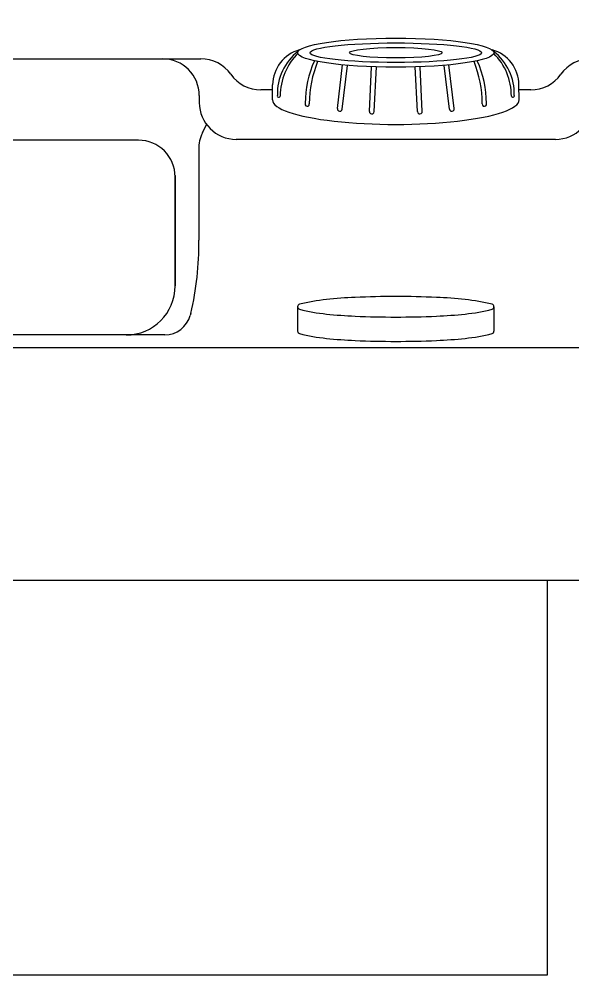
# Model space of a CAD drawing. Header units: millimetres. Extents: x -1239.19 to -1237.49, y 2242.96 to 2243.85.
# Drawn here: x -1238.2259 to -1238.0416, y 2242.9643 to 2243.2825 of the extents above; entities that cross this region are included whole.
import ezdxf

# ---------------------------------------------------------------- set-up
doc = ezdxf.new("R2010")
doc.units = ezdxf.units.MM
doc.layers.add('jacuzzi', color=1, linetype='Continuous')

msp = doc.modelspace()

# ---------------------------------------------------------------- linework, layer by layer
at = {"layer": 'jacuzzi'}
for p, q in [((-1238.946254388429, 2243.269246265548), (-1238.165429191702, 2243.269246265548)), ((-1238.119952023401, 2243.25272978778), (-1238.118228505974, 2243.267212348722)), ((-1238.118379864686, 2243.252530734519), (-1238.116595164632, 2243.267065950033)), ((-1238.109345125884, 2243.251741747105), (-1238.108585602513, 2243.266588928728)), ((-1238.107730364311, 2243.251656265043), (-1238.106950666673, 2243.266533782242)), ((-1238.093338335318, 2243.251656265043), (-1238.0941180205, 2243.26653354457)), ((-1238.091723573745, 2243.251741747105), (-1238.092483081686, 2243.266588627109)), ((-1238.082688834943, 2243.252530734519), (-1238.084473453456, 2243.26706528593)), ((-1238.081116676228, 2243.25272978778), (-1238.082840103556, 2243.267211591623)), ((-1238.141542328564, 2243.258927990387), (-1238.145450986563, 2243.258927990387)), ((-1238.141571879733, 2243.255541761831), (-1238.141528185178, 2243.260548661891)), ((-1238.141571819896, 2243.255541761831), (-1238.141528125342, 2243.260548661891)), ((-1238.059496819897, 2243.255541761831), (-1238.059540514451, 2243.260548661891)), ((-1238.05561765323, 2243.258927990387), (-1238.059526371066, 2243.258927990387)), ((-1238.165928124168, 2243.256996265548), (-1238.165928124168, 2243.254678397804)), ((-1238.164853555513, 2243.244583454138), (-1238.16348216515, 2243.247333788867)), ((-1238.186214867401, 2243.242170709987), (-1238.451988679424, 2243.242170709987)), ((-1238.047390515625, 2243.242428397804), (-1238.153678124168, 2243.242428397804)), ((-1238.166140730894, 2243.239117287621), (-1238.166140730894, 2243.208841033824)), ((-1238.173964867401, 2243.230387376653), (-1238.173964867401, 2243.193637376653)), ((-1238.173964867401, 2243.193637376653), (-1238.173964867401, 2243.229920709986)), ((-1238.133200986563, 2243.186698852541), (-1238.133200986563, 2243.178591570202)), ((-1238.06786765323, 2243.186698852541), (-1238.06786765323, 2243.178591570202)), ((-1238.168789539071, 2243.184504632951), (-1238.168964756481, 2243.183835993384)), ((-1238.177428960784, 2243.17730404332), (-1238.946254388429, 2243.17730404332)), ((-1238.02926752442, 2243.173012287046), (-1238.95719669614, 2243.173012287046)), ((-1238.05010001758, 2242.964262287046), (-1238.05010001758, 2243.095512287046)), ((-1238.57510001758, 2242.964262287046), (-1238.05010001758, 2242.964262287046))]:
    msp.add_line(p, q, dxfattribs=at)
at = {"layer": 'jacuzzi', "color": 3}
msp.add_lwpolyline([(-1237.488655346091, 2243.107762287047, -0.414213562373095), (-1237.500905346091, 2243.095512287046), (-1239.176405346091, 2243.095512287046, -0.4142135623730951), (-1239.188655346091, 2243.107762287047), (-1239.188655346091, 2243.833262287047, -0.414213562373095), (-1239.176405346091, 2243.845512287046), (-1237.500905346091, 2243.845512287046, -0.414213562373095), (-1237.488655346091, 2243.833262287047)], format="xyb", close=True, dxfattribs=at)
at = {"layer": 'jacuzzi'}
for centre, radius, start, end in [((-1238.129278591784, 2243.260441761831), 0.01225000000000077, 105.4908648958023, 179.5000000005538), ((-1238.122131131161, 2243.257632979598), 0.01783200442472061, 127.8314211310694, 181.6455678366019), ((-1238.119124863558, 2243.256952050238), 0.01986693131776959, 134.3309302406183, 180.2321146462111), ((-1238.071790048009, 2243.260441761831), 0.01225000000000077, 0.4999999994462028, 74.44718064533087), ((-1238.078937568468, 2243.257632979598), 0.01783200442472061, 358.3544321633981, 52.10820052678339), ((-1238.081943836071, 2243.256952050238), 0.01986693131776959, 359.7678853537889, 45.07390580389721), ((-1238.178178124168, 2243.256996265548), 0.01225, 0, 90), ((-1238.165429191702, 2243.256996265548), 0.01225, 35.36941109988769, 90), ((-1238.094799585111, 2243.254055502257), 0.0359075733957927, 156.1373309960753, 179.4440408265831), ((-1238.090641998712, 2243.254052154474), 0.03867348069404773, 158.286280877886, 179.643950998535), ((-1238.110426700917, 2243.254052154474), 0.03867348069404773, 0.3560490014650214, 21.71139901046425), ((-1238.106269114518, 2243.254055502257), 0.0359075733957927, 0.5559591734169318, 23.85986118227035), ((-1238.035639448091, 2243.256996265548), 0.01225, 90, 144.6305889001123), ((-1238.145450986563, 2243.271177990387), 0.01225000000000077, 215.3694110998877, 270), ((-1238.05561765323, 2243.271177990387), 0.01225000000000077, 270, 324.6305889001123), ((-1238.139489411865, 2243.256935506111), 0.0005018697549583264, 158.320428975943, 352.6804351494789), ((-1238.061579287764, 2243.256935506111), 0.0005018697549583264, 187.3195648505211, 21.67957102405699), ((-1238.153678124168, 2243.254678397804), 0.01225000000000077, 180, 270), ((-1238.130025364568, 2243.254157708174), 0.0007232985338552446, 160.0987201942275, 10.73855023702511), ((-1238.119169360708, 2243.25260327571), 0.0007928216655868031, 170.8179506735214, 354.7502375748961), ((-1238.108538198582, 2243.251690439718), 0.0008085568122230749, 176.3618225484221, 357.577599925115), ((-1238.092530501047, 2243.251690439718), 0.0008085568122230749, 182.422400074885, 3.638177451577813), ((-1238.081899338921, 2243.25260327571), 0.0007928216655868031, 185.2497624251039, 9.182049326478587), ((-1238.071043335061, 2243.254157708174), 0.0007232985338552446, 169.2614497629748, 19.90127980577251), ((-1238.047390515625, 2243.254678397804), 0.01225000000000077, 270, 0), ((-1238.186214867401, 2243.229920709986), 0.01225000000000077, 0, 90), ((-1238.186214867401, 2243.229920709986), 0.01225000000000077, 0, 90), ((-1238.153890730894, 2243.239117287621), 0.01225000000014451, 153.4979302639172, 180), ((-1238.153890730894, 2243.239117287621), 0.01225000000000077, 153.4979302639172, 180), ((-1238.258613113087, 2243.206593507814), 0.09249969103592409, 346.1843065382294, 1.392290367057382), ((-1238.190298200734, 2243.193637376653), 0.01633333333333413, 270, 0), ((-1238.117042907764, 2243.12606607255), 0.06339076207386056, 95.96736919249307, 104.1631152879084), ((-1238.10722148098, 2243.032106719497), 0.1578620299289926, 92.47919308059677, 95.96736919249307), ((-1238.100534319897, 2242.877658500551), 0.3124549484570716, 90, 92.47919308059677), ((-1238.100534319896, 2242.877658500551), 0.3124549484573153, 87.52080691940324, 90), ((-1238.093847158813, 2243.032106719497), 0.1578620299291743, 84.03263080750692, 87.52080691940324), ((-1238.084025732029, 2243.12606607255), 0.0633907620735987, 75.83688471209157, 84.03263080750692), ((-1238.132343834368, 2243.186698852541), 0.0008571521955383127, 104.1631152879084, 180), ((-1238.132343834368, 2243.186698852541), 0.0008571521955383723, 180, 255.8368847120916), ((-1238.117042907764, 2243.247331632533), 0.06339076207387744, 255.8368847120916, 264.032630807507), ((-1238.084025732029, 2243.247331632533), 0.06339076207373594, 275.9673691924931, 284.1631152879085), ((-1238.068724805426, 2243.186698852541), 0.0008571521955335442, 0, 75.83688471209157), ((-1238.068724805426, 2243.186698852541), 0.0008571521955333235, 284.1631152879085, 0), ((-1238.177428960784, 2243.186054043319), 0.008749999999999999, 270, 345.3157868522893), ((-1238.10722148098, 2243.341290985585), 0.1578620299287744, 264.032630807507, 267.5208069194032), ((-1238.100534319896, 2243.495739204531), 0.3124549484565605, 267.5208069194032, 270), ((-1238.100534319897, 2243.495739204531), 0.3124549484564507, 270, 272.4791930805968), ((-1238.093847158813, 2243.341290985585), 0.1578620299286069, 272.4791930805968, 275.9673691924931), ((-1238.132343834368, 2243.178591570202), 0.0008571521955383723, 180, 255.8368847120916), ((-1238.068724805426, 2243.178591570202), 0.0008571521955333235, 284.1631152879085, 0), ((-1238.117042907764, 2243.239224350193), 0.06339076207387744, 255.8368847120916, 264.032630807507), ((-1238.10722148098, 2243.333183703246), 0.1578620299287744, 264.032630807507, 267.5208069194032), ((-1238.100534319896, 2243.487631922192), 0.3124549484565605, 267.5208069194032, 270), ((-1238.100534319897, 2243.487631922191), 0.3124549484564507, 270, 272.4791930805968), ((-1238.093847158813, 2243.333183703245), 0.1578620299286069, 272.4791930805968, 275.9673691924931), ((-1238.084025732029, 2243.239224350193), 0.06339076207373594, 275.9673691924931, 284.1631152879085)]:
    msp.add_arc(centre, radius, start, end, dxfattribs=at)
for major_axis, ratio in [((-0.03266666666666872, 8.000761511640033e-18), 0.148400406937398), ((-0.02852541216800978, 1.746620049317347e-18), 0.1143745729800755), ((-0.01543872989803645, 9.453183364041493e-19), 0.112343880361296)]:
    msp.add_ellipse((-1238.100530346091, 2243.271286977071), major_axis=major_axis, ratio=ratio, dxfattribs=at)
msp.add_ellipse((-1238.100534319897, 2243.255541761831), major_axis=(-0.04103750000000262, 1.005095664899781e-17), ratio=0.1983072682036325, start_param=6.281173958075647, end_param=9.42823915993711, dxfattribs=at)

doc.saveas('drawing.dxf')
